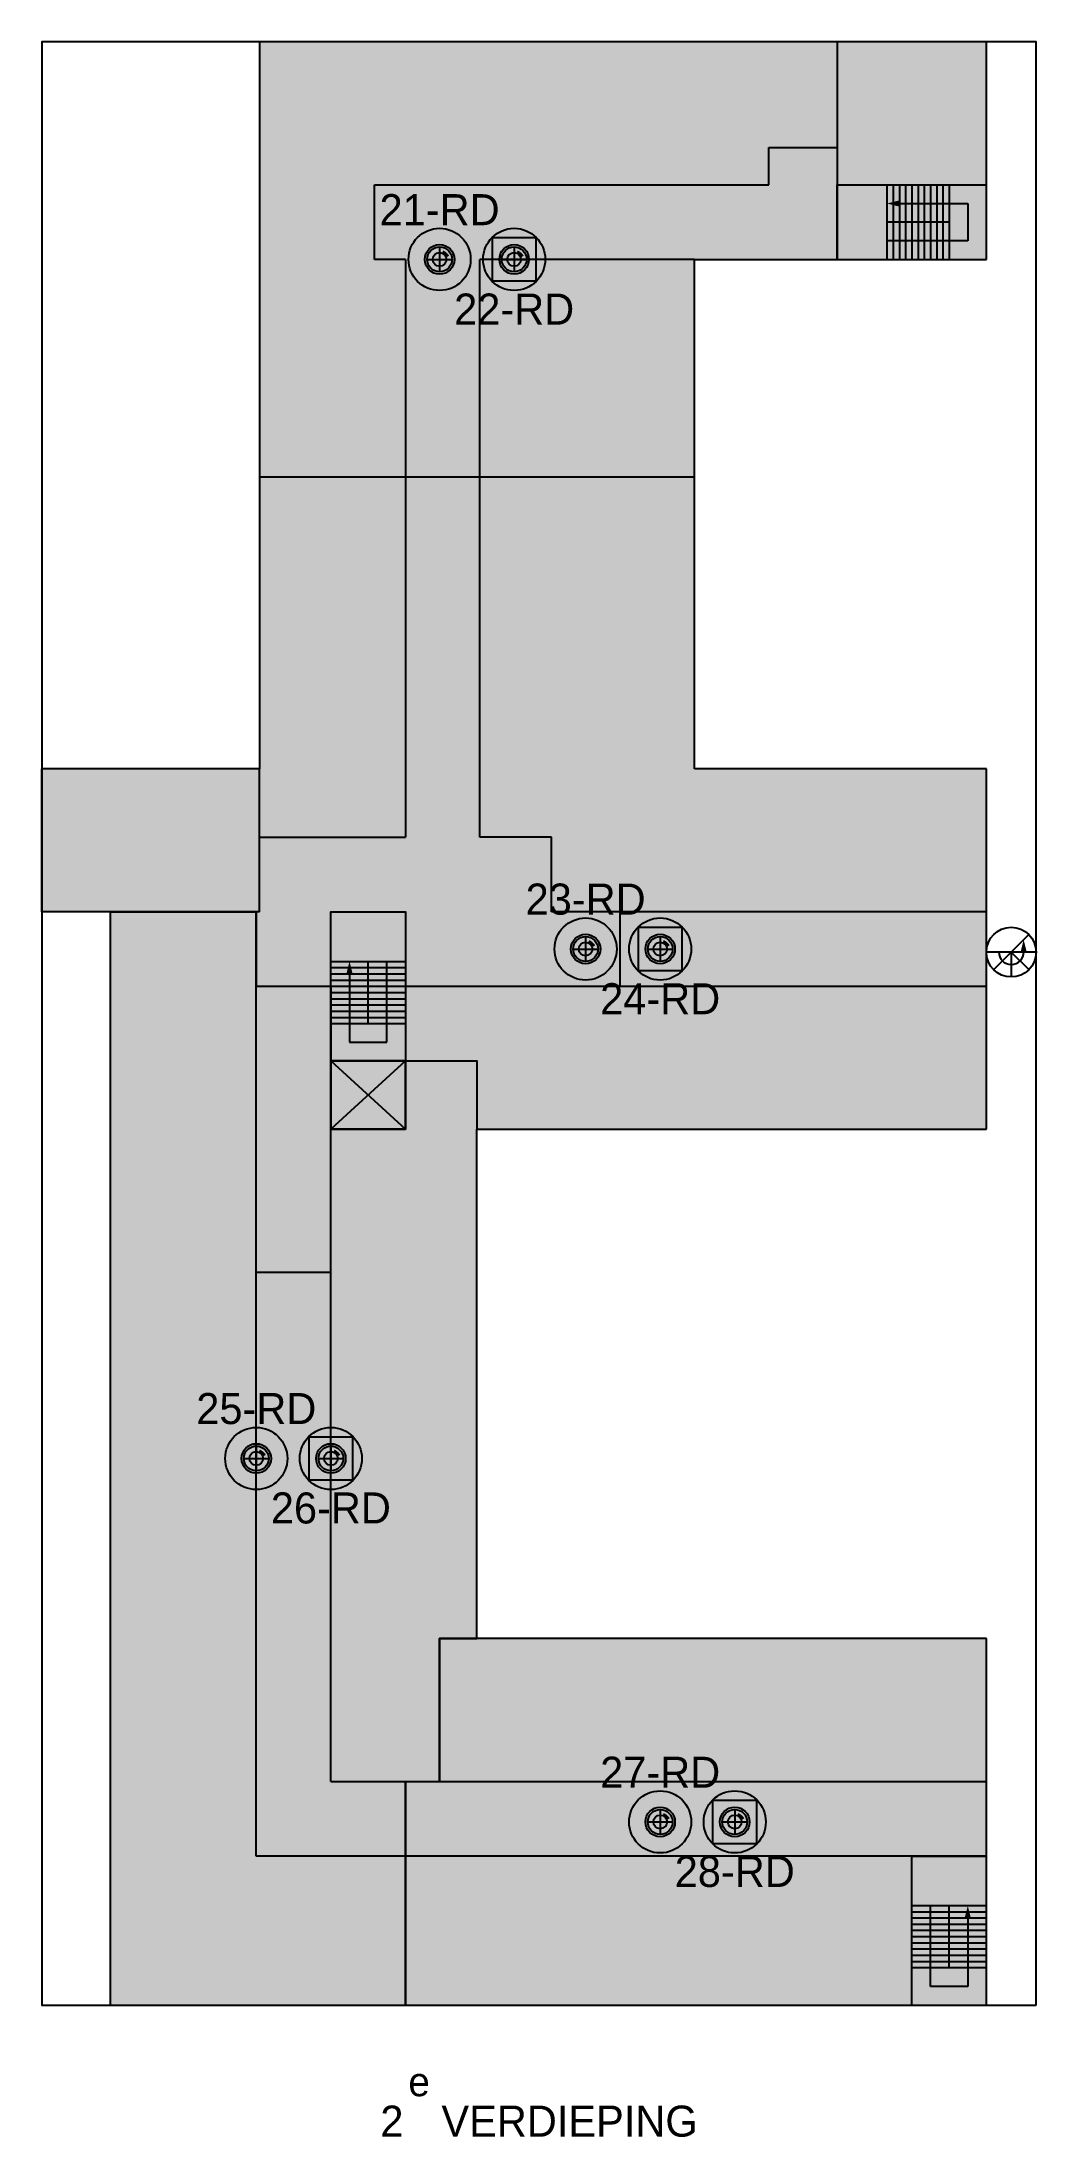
# Model space of a CAD drawing. Header units: millimetres. Extents: x 459 to 619, y 36 to 373.
import ezdxf
from ezdxf.enums import TextEntityAlignment as Align

# ---------------------------------------------------------------- set-up
doc = ezdxf.new("R2018")
doc.units = ezdxf.units.MM
for name, color, linetype in [('25', 7, 'Continuous'), ('35', 2, 'Continuous'), ('50', 3, 'Continuous'), ('ELEKTR', 7, 'Continuous'), ('FREESGAT', 7, 'Continuous'), ('GAT', 2, 'Continuous'), ('GATM', 2, 'Continuous'), ('Kleurhulp', 4, 'Continuous'), ('Lenskleur', 7, 'Continuous'), ('LIJST', 1, 'Continuous'), ('Ral 1108', 160, 'Continuous'), ('Ral 3020', 22, 'Continuous'), ('Ral 5103', 152, 'Continuous'), ('Ral 5112', 192, 'Continuous'), ('Ral 5113', 202, 'Continuous'), ('Ral 6027', 74, 'Continuous'), ('REF', 40, 'Continuous'), ('TEKST', 7, 'Continuous')]:
    doc.layers.add(name, color=color, linetype=linetype)
doc.styles.add('Arial cursief', font='ariali.ttf')
doc.styles.add('UV55', font='')
doc.styles.get('UV55').set_extended_font_data('Univers 55')

# ---------------------------------------------------------------- blocks, each defined once
blk = doc.blocks.new('FIRE')
at = {"layer": 'Lenskleur'}
h = blk.add_hatch(color=256, dxfattribs=at)
h.dxf.hatch_style = 1
h.set_gradient(color1=(252, 32, 3), color2=(254, 166, 154), rotation=270, centered=1, tint=1, name='SPHERICAL')
h.paths.add_polyline_path([(2.5, 0, 1), (-2.5, 0, 1)])
at = {"layer": 'GAT'}
for p, q in [((-2, 0), (2, 0)), ((0, 2), (0, -2))]:
    blk.add_line(p, q, dxfattribs=at)
blk.add_circle((0, 0), 2, dxfattribs=at)
at = {"layer": 'GATM'}
for p, q in [((-2, 0), (2, 0)), ((0, 2), (0, -2))]:
    blk.add_line(p, q, dxfattribs=at)
blk.add_circle((0, 0), 2, dxfattribs=at)
at = {"layer": 'LIJST', "const_width": 0.475}
blk.add_lwpolyline([(0.48, 1.22, -0.135695), (1.34, 0.47, -1)], format="xyb", dxfattribs=at)
at = {"layer": 'LIJST'}
blk.add_circle((0, 0), 2.38, dxfattribs=at)
at = {"layer": 'REF'}
blk.add_circle((0, 0), 5, dxfattribs=at)
at = {"layer": 'ELEKTR', "flags": 9}
blk.add_attdef('ART_CODE', text='', height=1.5, dxfattribs=at).set_placement((-0.91, 6.06), align=Align.CENTER)
at = {"layer": 'ELEKTR', "color": 178, "true_color": 0x00050a, "style": 'Arial cursief'}
blk.add_attdef('TEK_KOMPNR', text='', height=4, dxfattribs=at).set_placement((23.24, -0.04), align=Align.MIDDLE_CENTER)
blk = doc.blocks.new('MANUAL FIRE')
at = {"layer": '25'}
h = blk.add_hatch(color=256, dxfattribs=at)
h.dxf.hatch_style = 1
h.paths.add_polyline_path([(3.5, 3.5), (-3.5, 3.5), (-3.5, -3.5), (3.5, -3.5)])
h.paths.add_polyline_path([(2.2, 0, -1), (-2.2, 0, -1)], flags=16)
at = {"layer": 'Lenskleur'}
h = blk.add_hatch(color=256, dxfattribs=at)
h.dxf.hatch_style = 1
h.set_gradient(color1=(252, 32, 3), color2=(254, 166, 154), rotation=270, centered=1, tint=1, name='SPHERICAL')
h.paths.add_polyline_path([(2.5, 0, 1), (-2.5, 0, 1)])
at = {"layer": '25'}
blk.add_lwpolyline([(3.5, -3.5), (-3.5, -3.5), (-3.5, 3.5), (3.5, 3.5)], close=True, dxfattribs=at)
at = {"layer": 'GAT'}
for p, q in [((-2, 0), (2, 0)), ((0, 2), (0, -2))]:
    blk.add_line(p, q, dxfattribs=at)
blk.add_circle((0, 0), 2, dxfattribs=at)
at = {"layer": 'GATM'}
for p, q in [((-2, 0), (2, 0)), ((0, 2), (0, -2))]:
    blk.add_line(p, q, dxfattribs=at)
blk.add_circle((0, 0), 2, dxfattribs=at)
at = {"layer": 'LIJST', "const_width": 0.475}
blk.add_lwpolyline([(0.48, 1.22, -0.135695), (1.34, 0.47, -1)], format="xyb", dxfattribs=at)
at = {"layer": 'LIJST'}
blk.add_circle((0, 0), 2.38, dxfattribs=at)
at = {"layer": 'REF'}
blk.add_circle((0, 0), 5, dxfattribs=at)
at = {"layer": 'ELEKTR', "flags": 9}
blk.add_attdef('ART_CODE', text='', height=1.5, dxfattribs=at).set_placement((-0.91, 6.06), align=Align.CENTER)
at = {"layer": 'ELEKTR', "color": 178, "true_color": 0x00050a, "style": 'Arial cursief'}
blk.add_attdef('TEK_KOMPNR', text='', height=4, dxfattribs=at).set_placement((23.24, -0.04), align=Align.MIDDLE_CENTER)

msp = doc.modelspace()

# ---------------------------------------------------------------- hatches: boundary and pattern name
at = {"layer": 'Ral 1108'}
h = msp.add_hatch(color=256, dxfattribs=at)
h.dxf.hatch_style = 1
h.paths.add_polyline_path([(587.06, 350.02), (587.06, 338.02), (611.06, 338.02), (611.06, 350.02)])
h = msp.add_hatch(color=256, dxfattribs=at)
h.dxf.hatch_style = 1
h.paths.add_polyline_path([(505.56, 233.02), (505.56, 221.02), (505.56, 209.02), (517.56, 209.02), (517.56, 233.02)])
h = msp.add_hatch(color=256, dxfattribs=at)
h.dxf.hatch_style = 1
h.paths.add_polyline_path([(599.06, 81.02), (599.06, 57.02), (611.06, 57.02), (611.06, 81.02)])
at = {"layer": 'Ral 3020'}
h = msp.add_hatch(color=256, dxfattribs=at)
h.dxf.hatch_style = 1
h.paths.add_polyline_path([(505.56, 209.02), (505.56, 198.02), (517.56, 198.02), (517.56, 209.02)])
at = {"layer": 'Ral 5103'}
h = msp.add_hatch(color=256, dxfattribs=at)
h.dxf.hatch_style = 1
h.paths.add_polyline_path([(494.06, 303.02), (494.06, 256.02), (459.06, 256.02), (459.06, 233.02), (470.06, 233.02), (493.56, 233.02), (493.56, 221.02), (505.56, 221.02), (505.56, 233.02), (517.56, 233.02), (517.56, 209.02), (529.06, 209.02), (529.06, 198.02), (611.06, 198.02), (611.06, 256.02), (564.06, 256.02), (564.06, 303.02)])
at = {"layer": 'Ral 5112'}
h = msp.add_hatch(color=256, dxfattribs=at)
h.dxf.hatch_style = 1
h.paths.add_polyline_path([(529.06, 116.02), (523.06, 116.02), (523.06, 93.02), (517.56, 93.02), (517.56, 57.02), (599.06, 57.02), (599.06, 81.02), (611.06, 81.02), (611.06, 116.02)])
at = {"layer": 'Ral 5113'}
h = msp.add_hatch(color=256, dxfattribs=at)
h.dxf.hatch_style = 1
h.paths.add_polyline_path([(470.06, 233.02), (470.06, 57.02), (517.56, 57.02), (517.56, 93.02), (523.06, 93.02), (523.06, 116.02), (529.06, 116.02), (529.06, 198.02), (529.06, 209.02), (517.56, 209.02), (517.56, 198.02), (505.56, 198.02), (505.56, 221.02), (493.56, 221.02), (493.56, 233.02)])
at = {"layer": 'Ral 6027'}
h = msp.add_hatch(color=256, dxfattribs=at)
h.dxf.hatch_style = 1
h.paths.add_polyline_path([(494.06, 373.02), (494.06, 303.02), (564.06, 303.02), (564.06, 338.02), (587.06, 338.02), (587.06, 350.02), (611.06, 350.02), (611.06, 373.02)])

# ---------------------------------------------------------------- linework, layer by layer
at = {"layer": '25'}
for p, q in [((595.06, 350.02), (595.06, 344.02)), ((596.06, 350.02), (596.06, 344.02)), ((597.06, 350.02), (597.06, 344.02)), ((598.06, 350.02), (598.06, 344.02)), ((599.06, 350.02), (599.06, 344.02)), ((600.06, 350.02), (600.06, 344.02)), ((601.06, 350.02), (601.06, 344.02)), ((602.06, 350.02), (602.06, 344.02)), ((603.06, 350.02), (603.06, 344.02)), ((604.06, 350.02), (604.06, 344.02)), ((605.06, 350.02), (605.06, 344.02)), ((595.06, 344.02), (595.06, 338.02)), ((596.06, 344.02), (596.06, 338.02)), ((597.06, 347.02), (608.06, 347.02)), ((597.06, 344.02), (597.06, 338.02)), ((598.06, 344.02), (598.06, 338.02)), ((599.06, 344.02), (599.06, 338.02)), ((600.06, 344.02), (600.06, 338.02)), ((601.06, 344.02), (601.06, 338.02)), ((602.06, 344.02), (602.06, 338.02)), ((603.06, 344.02), (603.06, 338.02)), ((604.06, 344.02), (604.06, 338.02)), ((605.06, 344.02), (605.06, 338.02)), ((608.06, 347.02), (608.06, 341.02)), ((608.06, 341.02), (595.06, 341.02)), ((615.06, 226.52), (617.89, 229.35)), ((615.06, 226.52), (611.06, 226.52)), ((615.06, 226.52), (612.23, 223.7)), ((619.06, 226.52), (615.06, 226.52)), ((615.06, 226.52), (615.06, 222.52)), ((615.06, 226.52), (617.89, 223.7)), ((505.56, 225.02), (511.56, 225.02)), ((505.56, 224.02), (511.56, 224.02)), ((505.56, 223.02), (511.56, 223.02)), ((508.56, 223.02), (508.56, 212.02)), ((511.56, 225.02), (517.56, 225.02)), ((511.56, 224.02), (517.56, 224.02)), ((511.56, 223.02), (517.56, 223.02)), ((514.56, 212.02), (514.56, 225.02)), ((505.56, 222.02), (511.56, 222.02)), ((505.56, 221.02), (511.56, 221.02)), ((505.56, 220.02), (511.56, 220.02)), ((511.56, 222.02), (517.56, 222.02)), ((511.56, 221.02), (517.56, 221.02)), ((511.56, 220.02), (517.56, 220.02)), ((505.56, 219.02), (511.56, 219.02)), ((505.56, 218.02), (511.56, 218.02)), ((505.56, 217.02), (511.56, 217.02)), ((505.56, 216.02), (511.56, 216.02)), ((511.56, 219.02), (517.56, 219.02)), ((511.56, 218.02), (517.56, 218.02)), ((511.56, 217.02), (517.56, 217.02)), ((511.56, 216.02), (517.56, 216.02)), ((505.56, 215.02), (511.56, 215.02)), ((511.56, 215.02), (517.56, 215.02)), ((508.56, 212.02), (514.56, 212.02)), ((505.56, 209.02), (517.56, 198.02)), ((517.56, 209.02), (505.56, 198.02)), ((605.06, 73.02), (599.06, 73.02)), ((605.06, 72.02), (599.06, 72.02)), ((605.06, 71.02), (599.06, 71.02)), ((602.06, 60.02), (602.06, 73.02)), ((611.06, 73.02), (605.06, 73.02)), ((611.06, 72.02), (605.06, 72.02)), ((611.06, 71.02), (605.06, 71.02)), ((608.06, 71.02), (608.06, 60.02)), ((605.06, 70.02), (599.06, 70.02)), ((605.06, 69.02), (599.06, 69.02)), ((605.06, 68.02), (599.06, 68.02)), ((611.06, 70.02), (605.06, 70.02)), ((611.06, 69.02), (605.06, 69.02)), ((611.06, 68.02), (605.06, 68.02)), ((605.06, 67.02), (599.06, 67.02)), ((605.06, 66.02), (599.06, 66.02)), ((605.06, 65.02), (599.06, 65.02)), ((611.06, 67.02), (605.06, 67.02)), ((611.06, 66.02), (605.06, 66.02)), ((611.06, 65.02), (605.06, 65.02)), ((605.06, 64.02), (599.06, 64.02)), ((605.06, 63.02), (599.06, 63.02)), ((611.06, 64.02), (605.06, 64.02)), ((611.06, 63.02), (605.06, 63.02)), ((608.06, 60.02), (602.06, 60.02))]:
    msp.add_line(p, q, dxfattribs=at)
msp.add_arc((615.06, 226.52), 2, 180, 0, dxfattribs=at)
for points in [[(597.06, 347.52), (595.06, 347.02), (597.06, 346.52)], [(617.56, 226.52), (617.06, 228.52), (616.56, 226.52)], [(508.06, 223.02), (508.56, 225.02), (509.06, 223.02)], [(608.56, 71.02), (608.06, 73.02), (607.56, 71.02)]]:
    msp.add_solid(points, dxfattribs=at)
at = {"layer": '35'}
for p, q in [((587.06, 373.02), (587.06, 338.02)), ((576.06, 350.02), (576.06, 356.02)), ((576.06, 356.02), (587.06, 356.02)), ((512.56, 350.02), (576.06, 350.02)), ((512.56, 338.02), (512.56, 350.02)), ((587.06, 350.02), (611.06, 350.02)), ((605.06, 344.02), (595.06, 344.02)), ((517.56, 338.02), (512.56, 338.02)), ((517.56, 338.02), (517.56, 245.02)), ((529.56, 245.02), (529.56, 338.02)), ((564.06, 338.02), (529.56, 338.02)), ((494.06, 303.02), (564.06, 303.02)), ((494.06, 233.02), (494.06, 256.02)), ((494.06, 245.02), (517.56, 245.02)), ((541.06, 245.02), (529.56, 245.02)), ((541.06, 233.02), (541.06, 245.02)), ((494.06, 233.02), (470.06, 233.02)), ((493.56, 81.02), (493.56, 233.02)), ((505.56, 93.02), (505.56, 233.02)), ((505.56, 233.02), (517.56, 233.02)), ((517.56, 233.02), (517.56, 209.02)), ((611.06, 233.02), (541.06, 233.02)), ((552.06, 233.02), (552.06, 221.02)), ((511.56, 215.02), (511.56, 225.02)), ((493.56, 221.02), (505.56, 221.02)), ((517.56, 221.02), (611.06, 221.02)), ((517.56, 209.02), (505.56, 209.02)), ((517.56, 209.02), (517.56, 198.02)), ((517.56, 209.02), (529.06, 209.02)), ((529.06, 209.02), (529.06, 198.02)), ((517.56, 198.02), (505.56, 198.02)), ((493.56, 175.02), (505.56, 175.02)), ((529.06, 116.02), (523.06, 116.02)), ((523.06, 116.02), (523.06, 93.02)), ((505.56, 93.02), (611.06, 93.02)), ((517.56, 93.02), (517.56, 57.02)), ((611.06, 81.02), (493.56, 81.02)), ((599.06, 57.02), (599.06, 81.02)), ((605.06, 63.02), (605.06, 73.02))]:
    msp.add_line(p, q, dxfattribs=at)
msp.add_circle((615.06, 226.52), 4, dxfattribs=at)
at = {"layer": '50'}
for p, q in [((611.06, 373.02), (494.06, 373.02)), ((494.06, 373.02), (494.06, 256.02)), ((611.06, 338.02), (611.06, 373.02)), ((564.06, 256.02), (564.06, 338.02)), ((564.06, 338.02), (611.06, 338.02)), ((494.06, 256.02), (459.06, 256.02)), ((459.06, 233.02), (459.06, 256.02)), ((611.06, 256.02), (564.06, 256.02)), ((611.06, 198.02), (611.06, 256.02)), ((470.06, 233.02), (459.06, 233.02)), ((470.06, 233.02), (470.06, 57.02)), ((529.06, 116.02), (529.06, 198.02)), ((529.06, 198.02), (611.06, 198.02)), ((611.06, 116.02), (529.06, 116.02)), ((611.06, 57.02), (611.06, 116.02)), ((470.06, 57.02), (611.06, 57.02))]:
    msp.add_line(p, q, dxfattribs=at)
at = {"layer": 'FREESGAT'}
for centre in [(523.06, 338.02), (535.06, 338.02), (546.56, 227.02), (558.56, 227.02), (493.56, 145.02), (505.56, 145.02), (558.56, 86.52), (570.56, 86.52)]:
    msp.add_circle(centre, 1.1, dxfattribs=at)
at = {"layer": 'Kleurhulp'}
for points in [[(587.06, 338.02), (587.06, 350.02), (611.06, 350.02)], [(494.06, 303.02), (564.06, 303.02)], [(470.06, 233.02), (493.56, 233.02), (493.56, 221.02), (505.56, 221.02), (505.56, 198.02), (517.56, 198.02), (517.56, 209.02), (529.06, 209.02), (529.06, 198.02)], [(505.56, 221.02), (505.56, 233.02), (517.56, 233.02), (517.56, 209.02)], [(517.56, 57.02), (517.56, 93.02), (523.06, 93.02), (523.06, 116.02), (529.06, 116.02)], [(599.06, 57.02), (599.06, 81.02), (611.06, 81.02)]]:
    msp.add_lwpolyline(points, dxfattribs=at)
msp.add_lwpolyline([(505.56, 198.02), (505.56, 209.02), (517.56, 209.02), (517.56, 198.02)], close=True, dxfattribs=at)
at = {"layer": 'REF', "color": 4}
msp.add_lwpolyline([(619.06, 57.02), (619.06, 373.02), (459.06, 373.02), (459.06, 57.02)], close=True, dxfattribs=at)

# ---------------------------------------------------------------- block references
at = {"layer": '25'}
ref = msp.add_blockref('FIRE', (523.06, 338.02), dxfattribs=at)
lines = msp.add_mtext('21-RD', dxfattribs={"layer": 'ELEKTR', "color": 178, "true_color": 0x00050a, "insert": (523.06, 346.02), "char_height": 5, "attachment_point": 5, "style": 'Arial cursief', "bg_fill": 1, "box_fill_scale": 1.1, "bg_fill_color": 7, "bg_fill_true_color": 16776956, "bg_fill_transparency": 0})
ref.add_attrib('TEK_KOMPNR', '', (523.06, 346.02)).embed_mtext(lines)
ref = msp.add_blockref('MANUAL FIRE', (535.06, 338.02), dxfattribs=at)
lines = msp.add_mtext('22-RD', dxfattribs={"layer": 'ELEKTR', "color": 178, "true_color": 0x00050a, "insert": (535.06, 330.02), "char_height": 5, "attachment_point": 5, "style": 'Arial cursief', "bg_fill": 1, "box_fill_scale": 1.1, "bg_fill_color": 7, "bg_fill_true_color": 16776956, "bg_fill_transparency": 0})
ref.add_attrib('TEK_KOMPNR', '', (535.06, 330.02)).embed_mtext(lines)
ref = msp.add_blockref('FIRE', (546.56, 227.02), dxfattribs=at)
lines = msp.add_mtext('23-RD', dxfattribs={"layer": 'ELEKTR', "color": 178, "true_color": 0x00050a, "insert": (546.56, 235.02), "char_height": 5, "attachment_point": 5, "style": 'Arial cursief', "bg_fill": 1, "box_fill_scale": 1.1, "bg_fill_color": 7, "bg_fill_true_color": 16776956, "bg_fill_transparency": 0})
ref.add_attrib('TEK_KOMPNR', '', (546.56, 235.02)).embed_mtext(lines)
ref = msp.add_blockref('MANUAL FIRE', (558.56, 227.02), dxfattribs=at)
lines = msp.add_mtext('24-RD', dxfattribs={"layer": 'ELEKTR', "color": 178, "true_color": 0x00050a, "insert": (558.56, 219.02), "char_height": 5, "attachment_point": 5, "style": 'Arial cursief', "bg_fill": 1, "box_fill_scale": 1.1, "bg_fill_color": 7, "bg_fill_true_color": 16776956, "bg_fill_transparency": 0})
ref.add_attrib('TEK_KOMPNR', '', (558.56, 219.02)).embed_mtext(lines)
ref = msp.add_blockref('FIRE', (493.56, 145.02), dxfattribs=at)
lines = msp.add_mtext('25-RD', dxfattribs={"layer": 'ELEKTR', "color": 178, "true_color": 0x00050a, "insert": (493.56, 153.02), "char_height": 5, "attachment_point": 5, "style": 'Arial cursief', "bg_fill": 1, "box_fill_scale": 1.1, "bg_fill_color": 7, "bg_fill_true_color": 16776956, "bg_fill_transparency": 0})
ref.add_attrib('TEK_KOMPNR', '', (493.56, 153.02)).embed_mtext(lines)
ref = msp.add_blockref('MANUAL FIRE', (505.56, 145.02), dxfattribs=at)
lines = msp.add_mtext('26-RD', dxfattribs={"layer": 'ELEKTR', "color": 178, "true_color": 0x00050a, "insert": (505.56, 137.02), "char_height": 5, "attachment_point": 5, "style": 'Arial cursief', "bg_fill": 1, "box_fill_scale": 1.1, "bg_fill_color": 7, "bg_fill_true_color": 16776956, "bg_fill_transparency": 0})
ref.add_attrib('TEK_KOMPNR', '', (505.56, 137.02)).embed_mtext(lines)
ref = msp.add_blockref('FIRE', (558.56, 86.52), dxfattribs=at)
lines = msp.add_mtext('27-RD', dxfattribs={"layer": 'ELEKTR', "color": 178, "true_color": 0x00050a, "insert": (558.56, 94.52), "char_height": 5, "attachment_point": 5, "style": 'Arial cursief', "bg_fill": 1, "box_fill_scale": 1.1, "bg_fill_color": 7, "bg_fill_true_color": 16776956, "bg_fill_transparency": 0})
ref.add_attrib('TEK_KOMPNR', '', (558.56, 94.52)).embed_mtext(lines)
ref = msp.add_blockref('MANUAL FIRE', (570.56, 86.52), dxfattribs=at)
lines = msp.add_mtext('28-RD', dxfattribs={"layer": 'ELEKTR', "color": 178, "true_color": 0x00050a, "insert": (570.56, 78.52), "char_height": 5, "attachment_point": 5, "style": 'Arial cursief', "bg_fill": 1, "box_fill_scale": 1.1, "bg_fill_color": 7, "bg_fill_true_color": 16776956, "bg_fill_transparency": 0})
ref.add_attrib('TEK_KOMPNR', '', (570.56, 78.52)).embed_mtext(lines)

# ---------------------------------------------------------------- texts
at = {"layer": 'TEKST', "insert": (539.06, 47.02), "char_height": 5, "width": 138.311, "attachment_point": 2, "style": 'UV55'}
msp.add_mtext('2{\\W0.5;\\T0.8; \\H0.93x;\\W1;\\T1;\\Se^ ;\\H1.07527x; VERDIEPING}', dxfattribs=at)

doc.saveas('drawing.dxf')
